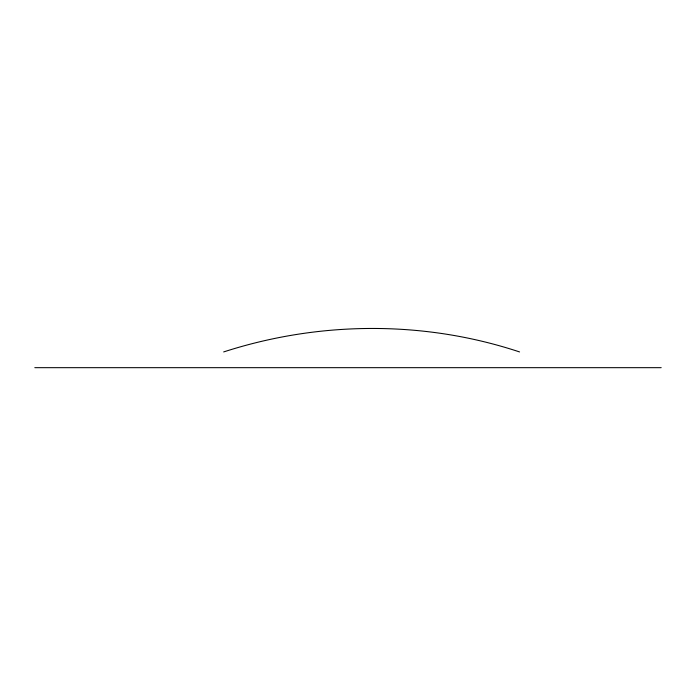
<?xml version="1.0" encoding="UTF-8"?>
<svg xmlns="http://www.w3.org/2000/svg" width="696" height="696" viewBox="0 0 696 696"><rect width="100%" height="100%" fill="white"/><g stroke="black" fill="none" stroke-linecap="round" stroke-linejoin="round"><path stroke-width="1.04" d="M223.668 351.932C319.151 320.986 424.151 320.282 519.555 351.932M34.8 367.671L661.2 367.671"/></g></svg>
